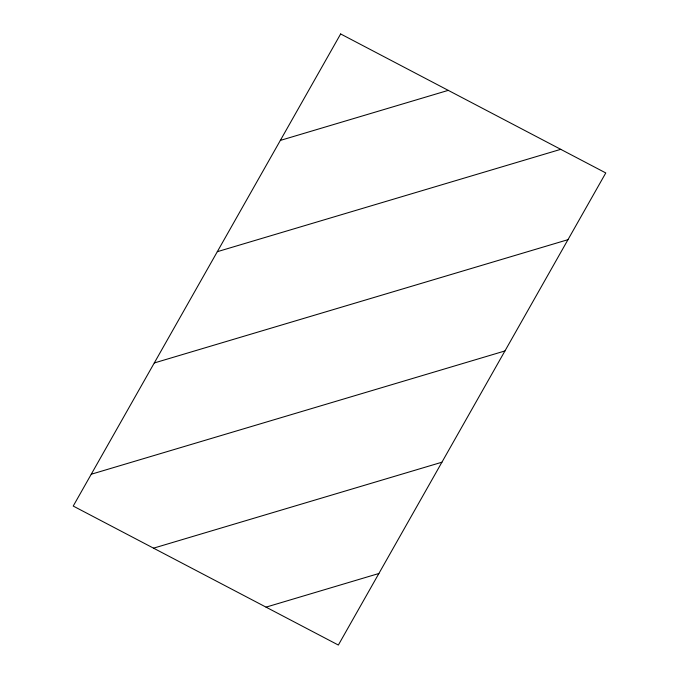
<?xml version="1.0" encoding="UTF-8"?>
<svg xmlns="http://www.w3.org/2000/svg" width="679" height="679" viewBox="0 0 679 679"><rect width="100%" height="100%" fill="white"/><g stroke="black" fill="none" stroke-linecap="round" stroke-linejoin="round"><path stroke-width="1.02" d="M280.342 140.409L448.259 90.366M217.305 251.688L560.752 149.329M154.277 362.959L567.984 239.67M91.241 474.239L504.947 350.95M153.539 548.165L441.919 462.221M266.032 607.136L378.882 573.5M340.646 33.95L73.222 506.059L338.354 645.05L605.778 172.941L340.646 33.95"/></g></svg>
